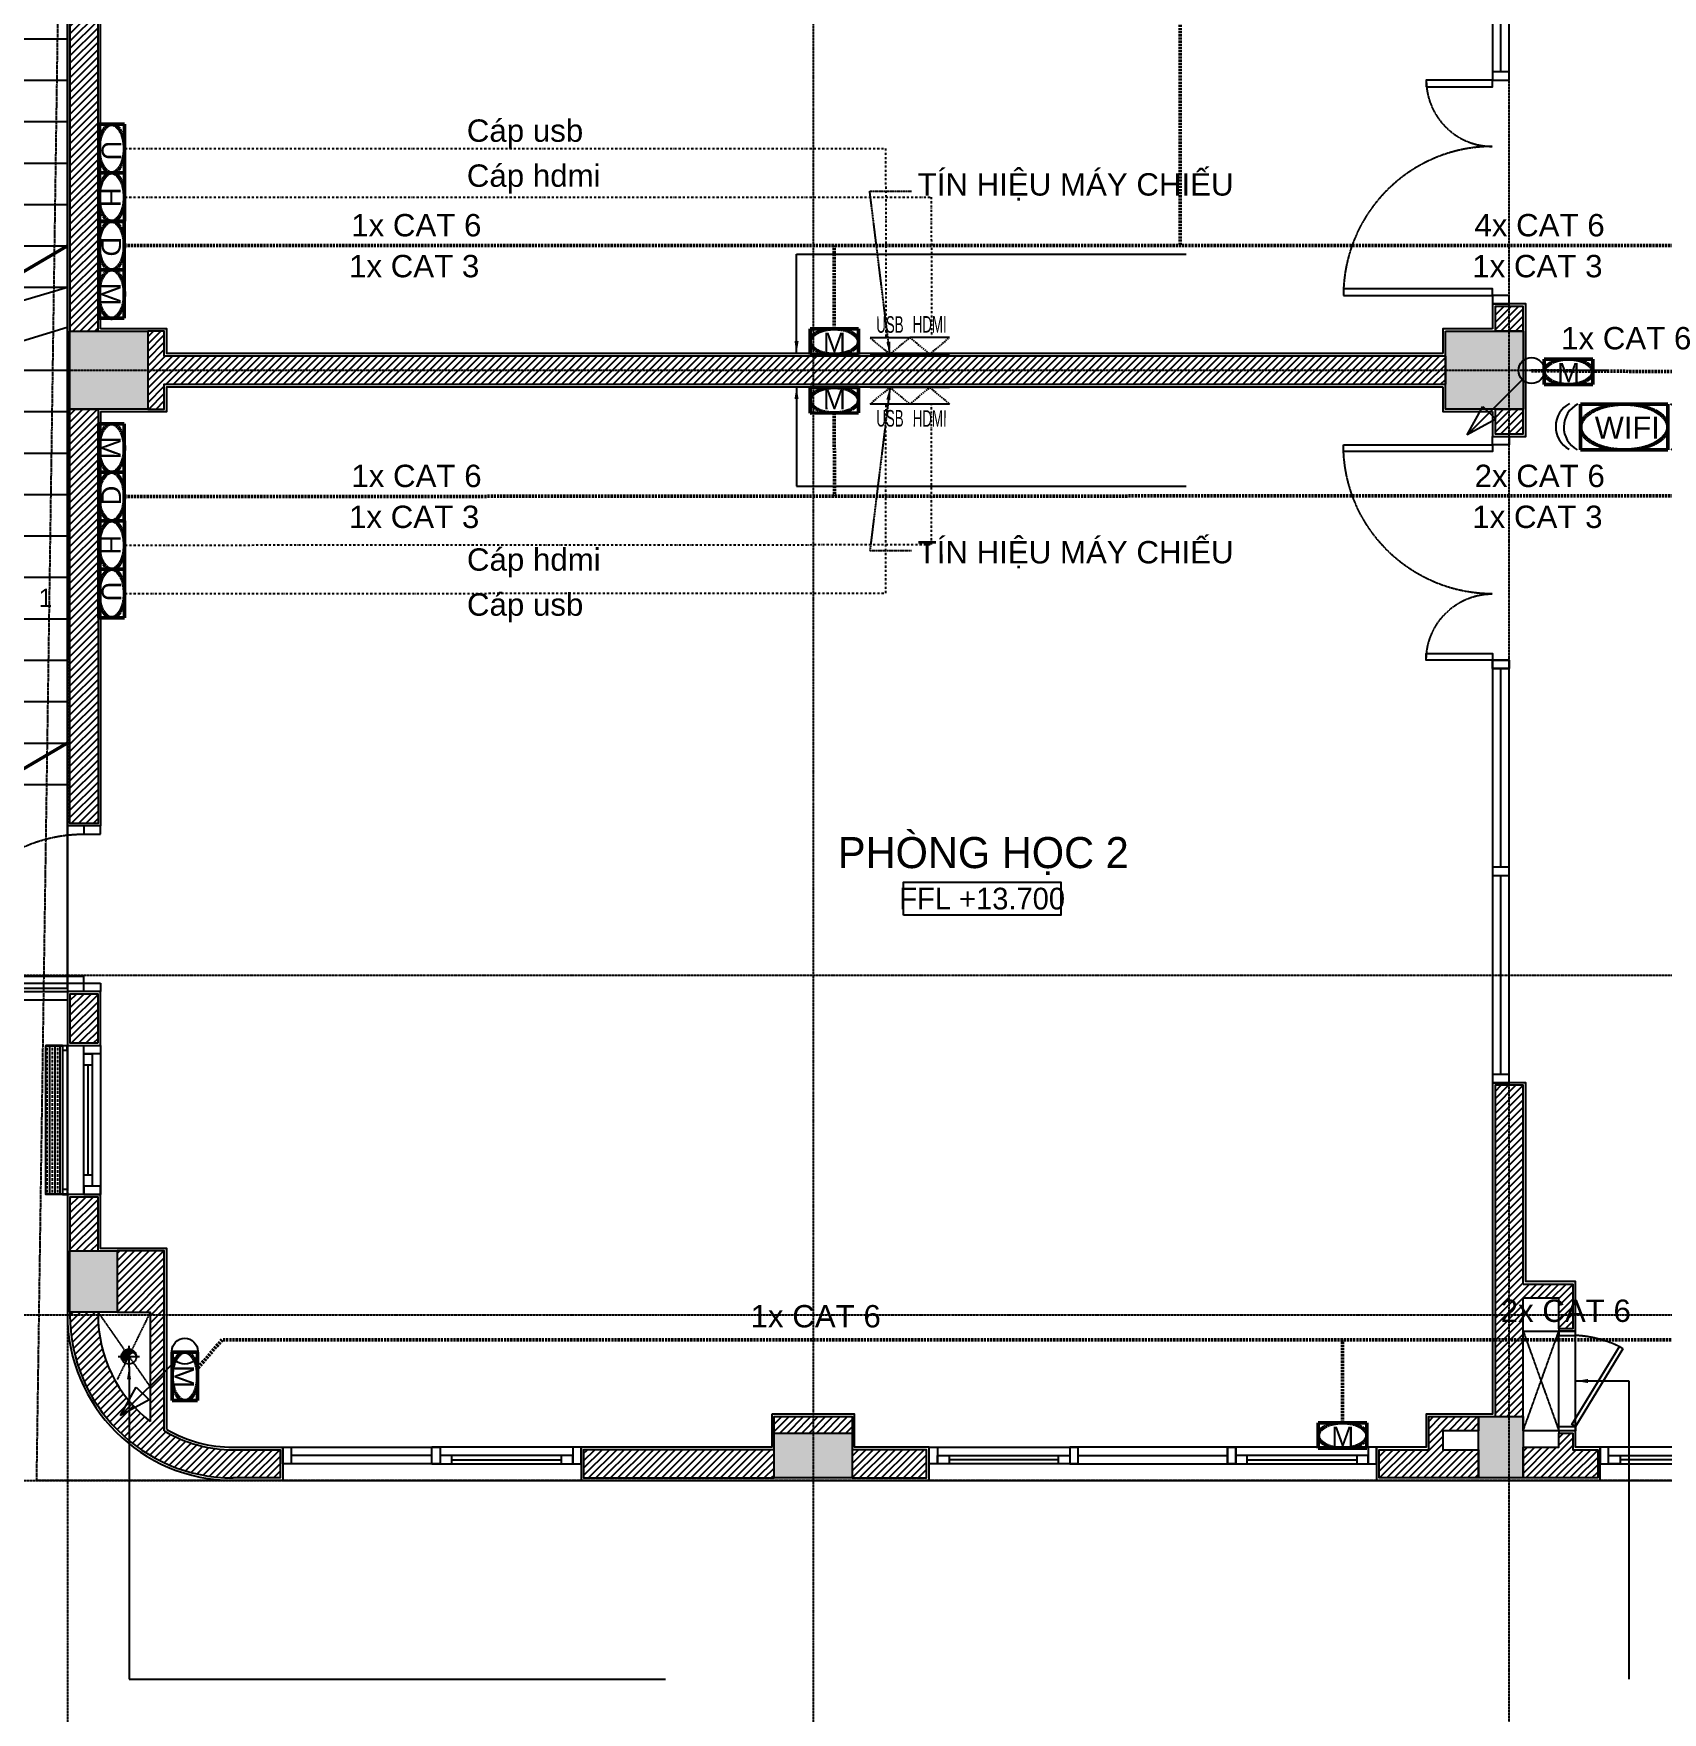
# Model space of a CAD drawing. Header units: inches. Extents: x 1721084 to 1854744, y 225101 to 488646.
# Drawn here: x 1726023 to 1735852, y 236226 to 246357 of the extents above; entities that cross this region are included whole.
import ezdxf
from ezdxf.enums import TextEntityAlignment as Align

# ---------------------------------------------------------------- set-up
doc = ezdxf.new("R2010")
doc.units = ezdxf.units.IN
doc.header["$MEASUREMENT"] = 0
doc.set_wipeout_variables(frame=1)
for name, pattern in [('ACAD_ISO03W100', [30, 12, -18]), ('CENTER2', [1.125, 0.75, -0.125, 0.125, -0.125]), ('DASHDOT', [25.4, 12.7, -6.35, 0, -6.35]), ('DASHED', [19.05, 12.7, -6.35]), ('HIDDEN', [0.375, 0.25, -0.125]), ('X-PL-T5$0$X-GRID-TYPICAL$0$CENTER2', [1.125, 0.75, -0.125, 0.125, -0.125]), ('X-PL-T5$0$X-PL-T5$0$DASHEDX2', [1.5, 1, -0.5]), ('X-PL-T5$0$X-PL-T5$0$HIDDEN2', [0.1875, 0.125, -0.0625]), ('XR-EX-P-03$0$HIDDEN', [9.525, 6.35, -3.175])]:
    doc.linetypes.add(name, pattern=pattern)
for name, color, linetype in [('A-ANNO-DIM 100', 252, 'Continuous'), ('A-CLNG-LTNG', 33, 'HIDDEN'), ('DIEN - DAY DIEN', 2, 'ACAD_ISO03W100'), ('DUCT', 11, 'Continuous'), ('SYMBOL', 1, 'Continuous'), ('X-PL-T5$0$A-XREF', 250, 'Continuous'), ('X-PL-T5$0$X-GRID-TYPICAL$0$A-GRID', 250, 'X-PL-T5$0$X-GRID-TYPICAL$0$CENTER2'), ('X-PL-T5$0$X-PL-T5$0$A-ANNO-RNAM', 250, 'Continuous'), ('X-PL-T5$0$X-PL-T5$0$A-FLOR', 250, 'Continuous'), ('X-PL-T5$0$X-PL-T5$0$A-FLOR-ABOV', 250, 'X-PL-T5$0$X-PL-T5$0$HIDDEN2'), ('X-PL-T5$0$X-PL-T5$0$A-FLOR-DOOR', 250, 'Continuous'), ('X-PL-T5$0$X-PL-T5$0$A-FLOR-DRAN', 250, 'Continuous'), ('X-PL-T5$0$X-PL-T5$0$A-FLOR-HDRL', 250, 'Continuous'), ('X-PL-T5$0$X-PL-T5$0$A-FLOR-PATT', 250, 'Continuous'), ('X-PL-T5$0$X-PL-T5$0$A-FLOR-STRS', 250, 'Continuous'), ('X-PL-T5$0$X-PL-T5$0$A-FLOR-STRS-NOTE', 250, 'Continuous'), ('X-PL-T5$0$X-PL-T5$0$A-FLOR-WALL', 250, 'Continuous'), ('X-PL-T5$0$X-PL-T5$0$A-FLOR-WALL-FNSH', 250, 'Continuous'), ('X-PL-T5$0$X-PL-T5$0$A-FLOR-WALL-PART', 250, 'Continuous'), ('X-PL-T5$0$X-PL-T5$0$A-FLOR-WALL-PATT', 250, 'Continuous'), ('X-PL-T5$0$X-PL-T5$0$A-FLOR-WDW', 250, 'Continuous'), ('X-PL-T5$0$X-PL-T5$0$A-XREF', 250, 'Continuous'), ('X-PL-T5$0$X-PL-T5$0$B- Ranh Lo Gioi', 250, 'X-PL-T5$0$X-PL-T5$0$DASHEDX2'), ('X-PL-T5$0$X-PL-T5$0$I-ANNO-LEVL-PLAN', 250, 'Continuous'), ('X-PL-T5$0$XREF1$0$A-FLOR-COLS-CONC', 6, 'Continuous'), ('X-PL-T5$0$XREF1$0$A-FLOR-PATT', 250, 'Continuous'), ('Xref$0$noi that13-5-2008$0$ID-FURN-ROOM-N', 6, 'Continuous')]:
    doc.layers.add(name, color=color, linetype=linetype)
for name, color, linetype, lineweight in [('TTLL', 252, 'DASHED', 50), ('XR-EX-P-03$0$OAP040__', 4, 'Continuous', 25), ('XR-EX-P-03$0$OAP6444_COM_E', 30, 'Continuous', 25)]:
    doc.layers.add(name, color=color, linetype=linetype, lineweight=lineweight)
doc.styles.add('HDUNGARC', font='vn_vni.shx')
doc.styles.add('X-PL-T5$0$HDUNGARC', font='vn_vni.shx')
doc.styles.add('X-PL-T5$0$X-PL-T5$0$HDUNGARC', font='vn_vni.shx')
doc.styles.add('X-PL-T5$0$X-PL-T5$0$SYMBTEXT', font='VAVON_.TTF')
doc.styles.add('XR-EX-P-03$0$Standard', font='arial.ttf')
doc.styles.add('XR-EX-P-03$0$Vn-Vni', font='vn_vni.shx', dxfattribs={"width": 0.75})
doc.styles.add('Xref$0$noi that13-5-2008$0$Arial', font='arial.ttf')
doc.dimstyles.new('DIM-75', dxfattribs={"dimscale": 75, "dimtxt": 1.8, "dimasz": 1, "dimexe": 1, "dimexo": 1, "dimgap": 0.5, "dimtad": 1, "dimdec": 0, "dimzin": 0, "dimdsep": 46, "dimtxsty": 'HDUNGARC', "dimblk": 'ARCHTICK', "dimcen": 2, "dimdle": 1, "dimclrd": 256, "dimclre": 9, "dimclrt": 3, "dimadec": 0, "dimazin": 0, "dimtfac": 1, "dimtdec": 0, "dimtix": 1, "dimtmove": 2, "dimatfit": 2, "dimfxl": 1, "dimtolj": 1, "dimtzin": 0, "dimarcsym": 2})
doc.dimstyles.new('X-PL-T5$0$DIM-75', dxfattribs={"dimscale": 75, "dimtxt": 2, "dimasz": 1, "dimexe": 1, "dimexo": 1, "dimgap": 0.5, "dimtad": 1, "dimdec": 0, "dimzin": 0, "dimdsep": 46, "dimtxsty": 'X-PL-T5$0$HDUNGARC', "dimblk": 'X-PL-T5$0$_ArchTick', "dimcen": 2, "dimdle": 1, "dimclrd": 256, "dimclre": 9, "dimclrt": 3, "dimadec": 0, "dimazin": 0, "dimtfac": 1, "dimtdec": 0, "dimtix": 1, "dimtmove": 2, "dimatfit": 2, "dimfxl": 1, "dimtolj": 1, "dimtzin": 0, "dimarcsym": 2})

# ---------------------------------------------------------------- blocks, each defined once
blk = doc.blocks.new('X-PL-T5$0$X-PL-T5$0$NM 90')
h = blk.add_hatch()
h.set_pattern_fill('DASH', color=8, scale=400)
h.paths.add_polyline_path([(0, 45, 1), (0, 0)])
h.paths.add_polyline_path([(0, 45), (0, 0), (45, 0, 0.4142136)])
h.paths.add_polyline_path([(45, 0), (0, 0, -1), (0, -45, 0.4142136)])
h = blk.add_hatch()
h.set_pattern_fill('DASH', color=256, scale=400)
h.paths.add_polyline_path([(0, 45, 1), (0, 0)])
h.paths.add_polyline_path([(0, 45), (0, 0), (45, 0, 0.4142136)])
h.paths.add_polyline_path([(45, 0), (0, 0, -1), (0, -45, 0.4142136)])
h = blk.add_hatch()
h.set_pattern_fill('DASH', color=8, scale=400)
h.paths.add_polyline_path([(0, 45, 1), (0, 0)])
h.paths.add_polyline_path([(0, 45), (0, 0), (45, 0, 0.4142136)])
h.paths.add_polyline_path([(45, 0), (0, 0, -1), (0, -45, 0.4142136)])
h = blk.add_hatch(color=8)
h.dxf.hatch_style = 1
h.paths.add_polyline_path([(0, 45, 1), (0, 0)])
h.paths.add_polyline_path([(0, 45), (0, 0), (45, 0, 0.4142136)])
h.paths.add_polyline_path([(45, 0), (0, 0, -1), (0, -45, 0.4142136)])
at = {"color": 8}
for points in [[(65, 0), (-65, 0)], [(0, 65), (0, -65)]]:
    blk.add_lwpolyline(points, dxfattribs=at)
blk.add_circle((0, 0), 45)
for centre, start, end in [((0, 22.5), 90, 270), ((0, -22.5), 270, 90)]:
    blk.add_arc(centre, 22.5, start, end)
blk = doc.blocks.new('X-PL-T5$0$X-GRID-TYPICAL')
at = {"layer": 'X-PL-T5$0$X-GRID-TYPICAL$0$A-GRID', "ltscale": 8}
for p, q in [((0, 14420), (0, -3650)), ((4500, 14420), (4500, -3650)), ((8700, -3650), (8700, 14420)), ((-3600, 5700), (9300, 5700)), ((-3600, 2050), (15600, 2050)), ((-3600, 0), (15600, 0)), ((-3600, -1000), (30944.3, -1000))]:
    blk.add_line(p, q, dxfattribs=at)
blk = doc.blocks.new('*U491')
blk.add_lwpolyline([(0, 0), (-40, 0), (-40, 900), (0, 900)], close=True)
at = {"color": 0}
for points in [[(-900, -100), (-950, -100), (-950, 0), (-900, 0)], [(0, -100), (50, -100), (50, 0), (0, 0)]]:
    blk.add_lwpolyline(points, close=True, dxfattribs=at)
at = {"color": 251, "linetype": 'X-PL-T5$0$X-PL-T5$0$DASHEDX2'}
blk.add_arc((2, -1), 902, 92.6448, 179.963, dxfattribs=at)
blk = doc.blocks.new('X-PL-T5$0$X-PL-T5$0$Class door 1400')
for points in [[(50, 1000), (50, 100), (90, 100), (90, 1000)], [(1310, 500), (1310, 100), (1350, 100), (1350, 500)], [(0, 100), (0, 0), (50, 0), (50, 100)], [(1350, 100), (1350, 0), (1400, 0), (1400, 100)]]:
    blk.add_lwpolyline(points, close=True)
at = {"color": 251, "linetype": 'X-PL-T5$0$X-PL-T5$0$DASHEDX2'}
for centre, radius, start, end in [((50, 100), 900, 0, 90), ((1350, 100), 400, 90, 180)]:
    blk.add_arc(centre, radius, start, end, dxfattribs=at)
blk = doc.blocks.new('*U496')
for points in [[(0, 0), (50, 0), (50, 100), (0, 100)], [(0, 0), (550, 0), (550, 100), (0, 100)], [(500, 0), (550, 0), (550, 100), (500, 100)]]:
    blk.add_lwpolyline(points, close=True)
at = {"color": 8}
blk.add_lwpolyline([(50, 50), (500, 50)], dxfattribs=at)
blk = doc.blocks.new('X-PL-T5$0$X-PL-T5$0$gen dien')
for p, q in [((-100, 0), (-100, 600)), ((0, 600), (-100, 600)), ((-100, 600), (-100, 575)), ((-100, 575), (0, 575)), ((0, 0), (0, 600)), ((0, 575), (0, 600)), ((-100, 0), (-100, 25)), ((-100, 25), (0, 25)), ((0, 0), (-100, 0)), ((0, 25), (0, 0))]:
    blk.add_line(p, q)
blk.add_lwpolyline([(286, 495), (0, 25), (-21, 38), (265, 508), (286, 495)])
at = {"color": 8, "linetype": 'X-PL-T5$0$X-PL-T5$0$DASHEDX2'}
blk.add_arc((-36, -122), 698, 64.4714, 87.0336, dxfattribs=at)
at = {"layer": 'X-PL-T5$0$X-PL-T5$0$A-FLOR-ABOV', "linetype": 'X-PL-T5$0$X-PL-T5$0$DASHEDX2'}
for p, q in [((-315, 600), (-100, 0)), ((-315, 0), (-100, 600)), ((-315, 600), (-100, 600)), ((-315, 0), (-315, 600)), ((-100, 0), (-315, 0))]:
    blk.add_line(p, q, dxfattribs=at)
blk = doc.blocks.new('*U507')
at = {"color": 0, "ltscale": 40}
for p, q in [((-600, 100), (300, 100)), ((300, 0), (-600, 0))]:
    blk.add_line(p, q, dxfattribs=at)
at = {"ltscale": 40}
for p, q in [((180, 75), (-480, 75)), ((-480, 50), (180, 50))]:
    blk.add_line(p, q, dxfattribs=at)
at = {"color": 0, "lineweight": -2}
for points in [[(-600, 100), (-550, 100), (-550, 0), (-600, 0)], [(300, 100), (250, 100), (250, 0), (300, 0)]]:
    blk.add_lwpolyline(points, close=True, dxfattribs=at)
at = {"ltscale": 40}
for points in [[(-550, 50), (-480, 50), (-480, 100), (-550, 100)], [(180, 50), (250, 50), (250, 100), (180, 100)]]:
    blk.add_lwpolyline(points, close=True, dxfattribs=at)
blk = doc.blocks.new('*U517')
at = {"color": 0, "ltscale": 40}
for p, q in [((-600, 100), (300, 100)), ((300, 0), (-600, 0))]:
    blk.add_line(p, q, dxfattribs=at)
at = {"ltscale": 40}
for p, q in [((-480, 50), (180, 50)), ((180, 25), (-480, 25))]:
    blk.add_line(p, q, dxfattribs=at)
at = {"color": 0, "lineweight": -2}
for points in [[(-600, 100), (-550, 100), (-550, 0), (-600, 0)], [(300, 100), (250, 100), (250, 0), (300, 0)]]:
    blk.add_lwpolyline(points, close=True, dxfattribs=at)
at = {"ltscale": 40}
for points in [[(-550, 50), (-480, 50), (-480, 0), (-550, 0)], [(180, 50), (250, 50), (250, 0), (180, 0)]]:
    blk.add_lwpolyline(points, close=True, dxfattribs=at)
blk = doc.blocks.new('*U497')
for points in [[(0, 0), (50, 0), (50, 100), (0, 100)], [(0, 0), (1000, 0), (1000, 100), (0, 100)], [(950, 0), (1000, 0), (1000, 100), (950, 100)]]:
    blk.add_lwpolyline(points, close=True)
at = {"color": 8}
blk.add_lwpolyline([(50, 50), (950, 50)], dxfattribs=at)
blk = doc.blocks.new('X-PL-T5$0$X-PL-T5$0$S3000')
at = {"layer": 'X-PL-T5$0$X-PL-T5$0$A-FLOR-WDW'}
for name, p in [('*U517', (-2100, -100)), ('*U497', (-1850, -100))]:
    blk.add_blockref(name, p, dxfattribs=at)
at = {"layer": 'X-PL-T5$0$X-PL-T5$0$A-FLOR-WDW', "xscale": -1}
blk.add_blockref('*U517', (-600, -100), dxfattribs=at)
blk = doc.blocks.new('X-PL-T5$0$X-PL-T5$0$THANH TH')
at = {"layer": 'X-PL-T5$0$X-PL-T5$0$A-FLOR-HDRL'}
for points in [[(0, -150), (-1870, -150), (-1870, -7750), (0, -7750)], [(0, -200), (-1820, -200), (-1820, -7700), (0, -7700)], [(-900, -6400), (-900, -1500)]]:
    blk.add_lwpolyline(points, dxfattribs=at)
at = {"layer": 'X-PL-T5$0$X-PL-T5$0$A-FLOR-STRS'}
for points in [[(0, -220), (-1800, -220), (-1800, -7680), (0, -7680)], [(0, -7680), (0, -220)], [(-950, -1450), (-1800, -1450)], [(-850, -1450), (-950, -1450), (-950, -6450), (-850, -6450), (-850, -1450)], [(-850, -1450), (0, -1450)], [(-950, -1700), (-1800, -1700)], [(-850, -1700), (0, -1700)], [(-950, -1950), (-1800, -1950)], [(-850, -1950), (0, -1950)], [(-950, -2200), (-1800, -2200)], [(-850, -2200), (0, -2200)], [(-950, -2450), (-1800, -2450)], [(-850, -2450), (0, -2450)], [(-950, -2700), (-1800, -2700)], [(-850, -2700), (0, -2700)], [(-950, -2950), (-1800, -2950)], [(-850, -2950), (0, -2950)], [(-950, -3200), (-1800, -3200)], [(-850, -3200), (0, -3200)], [(-950, -3450), (-1800, -3450)], [(-850, -3450), (0, -3450)], [(-850, -3700), (0, -3450)], [(-950, -3700), (-1800, -3700)], [(-1800, -3950), (-950, -3700)], [(-850, -3950), (-2, -3690)], [(-1800, -4200), (-950, -3950)], [(-850, -3950), (0, -3950)], [(-950, -4200), (-1800, -4200)], [(-850, -4200), (0, -4200)], [(-950, -4450), (-1800, -4450)], [(-850, -4450), (0, -4450)], [(-950, -4700), (-1800, -4700)], [(-850, -4700), (0, -4700)], [(-950, -4950), (-1800, -4950)], [(-850, -4950), (0, -4950)], [(-950, -5200), (-1800, -5200)], [(-850, -5200), (0, -5200)], [(-950, -5450), (-1800, -5450)], [(-850, -5450), (0, -5450)], [(-950, -5700), (-1800, -5700)], [(-850, -5700), (0, -5700)], [(-950, -5950), (-1800, -5950)], [(-850, -5950), (0, -5950)], [(-950, -6200), (-1800, -6200)], [(-850, -6200), (0, -6200)], [(-950, -6450), (-1800, -6450)], [(-850, -6450), (0, -6450)]]:
    blk.add_lwpolyline(points, dxfattribs=at)
at = {"layer": 'X-PL-T5$0$X-PL-T5$0$A-FLOR-STRS-NOTE', "color": 174, "const_width": 45}
for points in [[(-447, -1450, -1), (-403, -1450, -1)], [(-1397, -6450, -1), (-1353, -6450, -1)]]:
    blk.add_lwpolyline(points, format="xyb", close=True, dxfattribs=at)
at = {"layer": 'X-PL-T5$0$X-PL-T5$0$A-FLOR-STRS-NOTE', "color": 174, "ltscale": 400, "const_width": 20}
for points in [[(-1800, -1700), (-1375, -1450), (-950, -1700)], [(-850, -3200), (-425, -3450), (0, -3200)], [(-1800, -4450), (-1375, -4200), (-950, -4450)], [(-850, -6200), (-425, -6450), (0, -6200)]]:
    blk.add_lwpolyline(points, dxfattribs=at)
at = {"layer": 'X-PL-T5$0$X-PL-T5$0$A-FLOR-STRS-NOTE'}
for points in [[(-1375, -1450), (-1375, -3825)], [(-425, -3575), (-425, -1450)], [(-425, -3820), (-425, -6450)], [(-1375, -4075), (-1375, -6450)]]:
    blk.add_lwpolyline(points, dxfattribs=at)
at = {"layer": 'X-PL-T5$0$X-PL-T5$0$A-FLOR-STRS', "color": 250, "linetype": 'X-PL-T5$0$X-PL-T5$0$DASHEDX2', "insert": (-132, -5324), "char_height": 110, "attachment_point": 5, "style": 'X-PL-T5$0$X-PL-T5$0$HDUNGARC'}
blk.add_mtext('1', dxfattribs=at)
blk = doc.blocks.new('X-PL-T5$0$XREF1')
at = {"layer": 'X-PL-T5$0$XREF1$0$A-FLOR-PATT'}
h = blk.add_hatch(dxfattribs=at)
h.set_pattern_fill('!BTCT', color=250, scale=20, pattern_type=2)
h.set_pattern_definition([(50, (0, 0), (143.45204, -12.55043), [15, -165]), (355, (0, 0), (-27.7503, 150.4384), [12, -132]), (100.4514, (11.95, -1.05), (115.7019, 137.8879), [12.74804, -140.2284]), (46.1842, (0, 40), (213.4482, -33.1038), [22.5, -247.5]), (96.6356, (17.79, 37.24), (186.9325, 194.8236), [19.122, -210.3426]), (351.1842, (0, 40), (186.9324, 194.8237), [18, -198]), (21, (20, 30), (119.3814, -80.5238), [15, -165]), (326, (20, 30), (48.6631, 145.03), [12, -132]), (71.4514, (29.95, 23.29), (168.0445, 64.5061), [12.74804, -140.2284]), (37.5, (0, 0), (2.43197, 66.57877), [0, -130.4, 0, -134, 0, -132.5]), (7.5, (0, 0), (52.6139, 78.88234), [0, -76.4, 0, -127.4, 0, -50.5]), (327.5, (-44.6, 0), (106.76449, -4.51097), [0, -50, 0, -156, 0, -207]), (317.5, (-64.6, 0), (116.63723, 20.021), [0, -65, 0, -103.6, 0, -147]), (45, (0, 0), (-60.10408, 60.10408), []), (45, (0, 24.5), (-60.10408, 60.10408), [])])
h.paths.add_polyline_path([(20685, 3915), (20685, 4285), (20415, 4285), (20415, 3915)])
h.paths.add_polyline_path([(19915, 685), (19915, 375), (20685, 375), (20685, 685)])
h.paths.add_polyline_path([(15485, -985), (15485, -715), (14815, -715), (14815, -985)])
h.paths.add_polyline_path([(15385, 4285), (15015, 4285), (15015, 3915), (15385, 3915)])
h.paths.add_polyline_path([(8785, 5465), (8785, 5935), (8315, 5935), (8315, 5465)])
h.paths.add_polyline_path([(300, 385), (15, 385), (15, 15), (300, 15)])
h.paths.add_polyline_path([(4265, -985), (4735, -985), (4735, -715), (4265, -715)])
h.paths.add_polyline_path([(8515, -985), (8785, -985), (8785, -615), (8515, -615)])
h.paths.add_polyline_path([(15, 5465), (485, 5465), (485, 5935), (15, 5935)])
h.paths.add_polyline_path([(285, 11335), (15, 11335), (15, 10965), (285, 10965)])
h.paths.add_polyline_path([(8785, 11337), (8515, 11352), (8515, 10965), (8785, 10965)])
h.paths.add_polyline_path([(4735, 11576), (4265, 11603), (4265, 11315), (4735, 11315)])
h.paths.add_polyline_path([(20685, 10634), (20415, 10650), (20415, 10215), (20685, 10215)])
h.paths.add_polyline_path([(15485, 10941), (15015, 10969), (15015, 10665), (15485, 10665)])
h.paths.add_polyline_path([(25585, 10345), (25415, 10355), (25415, 10060), (25585, 10060)])
at = {"layer": 'X-PL-T5$0$XREF1$0$A-FLOR-COLS-CONC'}
for points in [[(15, 5935), (485, 5935), (485, 5465), (15, 5465)], [(8315, 5935), (8785, 5935), (8785, 5465), (8315, 5465)], [(15, 385), (300, 385), (300, 15), (15, 15)], [(8515, -615), (8785, -615), (8785, -985), (8515, -985)]]:
    blk.add_lwpolyline(points, close=True, dxfattribs=at)
blk.add_lwpolyline([(4735, -715), (4735, -985), (4265, -985), (4265, -715), (4735, -715), (4735, -715)], dxfattribs=at)
blk = doc.blocks.new('X-PL-T5$0$X-PL-T5$0$IDEN-ELEV-PLAN')
blk.add_wipeout([(-6.33, -1.33), (-6.33, 1.33), (6.33, 1.33), (6.33, -1.33)])
blk.add_lwpolyline([(-6.33, -1.33), (-6.33, 1.33), (6.33, 1.33), (6.33, -1.33)], close=True)
at = {"color": 2, "style": 'X-PL-T5$0$X-PL-T5$0$SYMBTEXT'}
blk.add_attdef('EL0.000', text='', height=2, dxfattribs=at).set_placement((0, 0), align=Align.MIDDLE)
blk = doc.blocks.new('X-PL-T5$0$X-PL-T5$0$X-A-PL-GENL-2ND FLOOR$0$pl-louver 1')
at = {"layer": 'X-PL-T5$0$X-PL-T5$0$A-FLOR-WALL-PATT'}
h = blk.add_hatch(dxfattribs=at)
h.set_pattern_fill('BRASS', color=256, scale=5)
h.set_pattern_definition([(0, (0, 0), (0, 31.75), []), (0, (0, 15.875), (0, 31.75), [15.875, -7.9375])])
h.paths.add_polyline_path([(-2, -30), (-898, -30), (-898, -130), (-2, -130)])
for points in [[(-870, -2), (-898, -2), (-898, -30), (-900, -30), (-900, 0), (-870, 0)], [(-30, -2), (-2, -2), (-2, -30), (0, -30), (0, 0), (-30, 0)], [(-898, -130), (-2, -130), (-2, -30), (-898, -30)]]:
    blk.add_lwpolyline(points, close=True)
for points in [[(-900, -30), (-900, -130), (-898, -130), (-898, -30)], [(-30, 0), (-870, 0)], [(-870, -2), (-870, -30)], [(-30, -2), (-30, -30)], [(0, -30), (0, -130), (-2, -130), (-2, -30)]]:
    blk.add_lwpolyline(points)
blk = doc.blocks.new('*U509')
for points in [[(0, 0), (50, 0), (50, 100), (0, 100)], [(0, 0), (950, 0), (950, 100), (0, 100)], [(900, 0), (950, 0), (950, 100), (900, 100)]]:
    blk.add_lwpolyline(points, close=True)
at = {"color": 8}
blk.add_lwpolyline([(50, 50), (900, 50)], dxfattribs=at)
blk = doc.blocks.new('*U518')
for points in [[(0, 0), (50, 0), (50, 100), (0, 100)], [(0, 0), (1300, 0), (1300, 100), (0, 100)], [(1250, 0), (1300, 0), (1300, 100), (1250, 100)]]:
    blk.add_lwpolyline(points, close=True)
at = {"color": 8}
blk.add_lwpolyline([(50, 50), (1250, 50)], dxfattribs=at)
blk = doc.blocks.new('X-PL-T5$0$X-PL-T5')
at = {"layer": 'X-PL-T5$0$X-PL-T5$0$A-FLOR-PATT'}
h = blk.add_hatch(dxfattribs=at)
h.set_pattern_fill('ANSI31', color=250, scale=250)
h.paths.add_polyline_path([(185, 8435), (15, 8435), (15, 5935), (185, 5935)])
h.paths.add_polyline_path([(15, 10665), (185, 10665), (185, 10965), (15, 10965)])
h.paths.add_polyline_path([(185, 9735), (15, 9735), (15, 9465), (185, 9465)])
h = blk.add_hatch(dxfattribs=at)
h.set_pattern_fill('ANSI31', color=250, scale=250)
h.paths.add_polyline_path([(585, 5785), (585, 5935), (485, 5935), (485, 5465), (585, 5465), (585, 5615), (8315, 5615), (8315, 5785)])
h.paths.add_polyline_path([(8615, 6085), (8615, 5935), (8785, 5935), (8785, 6085)])
h.paths.add_polyline_path([(8615, 5465), (8615, 5315), (8785, 5315), (8785, 5465)])
h = blk.add_hatch(dxfattribs=at)
h.set_pattern_fill('ANSI31', color=250, scale=250)
h.paths.add_polyline_path([(185, 5465), (15, 5465), (15, 2965), (185, 2965)])
h.paths.add_polyline_path([(15, 1640), (185, 1640), (185, 1935), (15, 1935)])
h.paths.add_polyline_path([(185, 710), (15, 710), (15, 385), (185, 385)])
h = blk.add_hatch(dxfattribs=at)
h.set_pattern_fill('ANSI31', color=250, scale=250)
h.paths.add_polyline_path([(8785, 1385), (8615, 1385), (8615, -615), (8785, -615), (8785, 100), (9000, 100), (9000, -85), (9085, -85), (9085, 185), (8785, 185)])
h = blk.add_hatch(dxfattribs=at)
h.set_pattern_fill('ANSI31', color=250, scale=250)
h.paths.add_polyline_path([(585, 385), (300, 385), (300, 15), (500, 15), (500, -644, -0.231591), (185, 0), (185, 15), (15, 15), (15, 0, 0.414214), (1000, -985), (1285, -985), (1285, -815), (1000, -815, -0.134364), (585, -701)])
h = blk.add_hatch(dxfattribs=at)
h.set_pattern_fill('ANSI31', color=250, scale=250)
h.paths.add_polyline_path([(4735, -815), (4735, -985), (5185, -985), (5185, -815)])
h.paths.add_polyline_path([(4265, -985), (4265, -815), (3115, -815), (3115, -985)])
h.paths.add_polyline_path([(7915, -815), (7915, -985), (8515, -985), (8515, -815), (8300, -815), (8300, -700), (8515, -700), (8515, -615), (8215, -615), (8215, -815)])
h = blk.add_hatch(dxfattribs=at)
h.set_pattern_fill('ANSI31', color=250, scale=250)
h.paths.add_polyline_path([(4735, -615), (4265, -615), (4265, -715), (4735, -715)])
h = blk.add_hatch(dxfattribs=at)
h.set_pattern_fill('ANSI31', color=250, scale=250)
h.paths.add_polyline_path([(9235, -815), (9085, -815), (9085, -715), (9000, -715), (9000, -800), (8785, -800), (8785, -985), (9235, -985)])
at = {"layer": 'X-PL-T5$0$X-PL-T5$0$A-FLOR'}
for p, q in [((0, 5935), (0, 7450)), ((0, 5465), (0, 3950))]:
    blk.add_line(p, q, dxfattribs=at)
for points in [[(0, 2950), (0, 1950)], [(300, 15), (500, 15)]]:
    blk.add_lwpolyline(points, dxfattribs=at)
at = {"layer": 'X-PL-T5$0$X-PL-T5$0$A-FLOR-ABOV', "ltscale": 10}
for points in [[(185, 15), (500, -436)], [(500, 15), (301, -390)]]:
    blk.add_lwpolyline(points, dxfattribs=at)
at = {"layer": 'X-PL-T5$0$X-PL-T5$0$A-FLOR-WALL'}
for points in [[(185, 8435), (15, 8435), (15, 5935), (185, 5935)], [(15, 5465), (185, 5465), (185, 2965), (15, 2965)], [(185, 1640), (185, 1935), (15, 1935), (15, 1640)], [(4265, -985), (4265, -815), (3115, -815), (3115, -985)], [(4735, -985), (5185, -985), (5185, -815), (4735, -815)]]:
    blk.add_lwpolyline(points, close=True, dxfattribs=at)
for points in [[(8785, 5935), (8785, 6085), (8615, 6085), (8615, 5935)], [(8315, 5785), (585, 5785), (585, 5935), (485, 5935), (485, 5465), (585, 5465), (585, 5615), (8315, 5615)], [(8785, 5935), (8615, 5935)], [(8715, 5935), (8785, 5935)], [(8315, 5785), (8315, 5615)], [(8615, 5465), (8615, 5315), (8785, 5315), (8785, 5465), (8715, 5465)], [(8615, 5465), (8785, 5465)], [(8785, 185), (8785, 1385), (8615, 1385), (8615, -615), (8785, -615)], [(15, 385), (185, 385), (185, 710), (15, 710), (15, 385)], [(585, -701), (585, 385), (300, 385), (300, 15), (500, 15), (500, -644)], [(8785, 185), (9085, 185), (9085, -85), (9000, -85), (9000, 100), (8785, 100)], [(15, 15), (15, 0)], [(185, 15), (185, 0)], [(8785, -615), (8785, 100)], [(4265, -715), (4265, -615), (4735, -615), (4735, -715)], [(8515, -985), (7915, -985), (7915, -815), (8215, -815), (8215, -615), (8515, -615), (8515, -700), (8300, -700), (8300, -815), (8515, -815), (8515, -985)], [(8785, -985), (8785, -800), (9000, -800), (9000, -715), (9085, -715), (9085, -815), (9235, -815), (9235, -985), (8785, -985)], [(1000, -815), (1285, -815), (1285, -985), (1000, -985)]]:
    blk.add_lwpolyline(points, dxfattribs=at)
for radius, start, end in [(985, 180, 270), (815, 180, 232.1572), (815, 239.3893, 270)]:
    blk.add_arc((1000, 0), radius, start, end, dxfattribs=at)
at = {"layer": 'X-PL-T5$0$X-PL-T5$0$A-FLOR-WALL-FNSH'}
for points in [[(200, 5950), (200, 8450), (0, 8450), (0, 5935)], [(8600, 5450), (8600, 5300), (8800, 5300), (8800, 6100), (8600, 6100), (8600, 5950)], [(0, 5935), (0, 5465)], [(8300, 5800), (600, 5800), (600, 5950), (200, 5950)], [(8600, 5950), (8300, 5950), (8300, 5800)], [(200, 5450), (600, 5450), (600, 5600), (8300, 5600)], [(8300, 5600), (8300, 5450), (8600, 5450)], [(200, 5450), (200, 2950), (0, 2950), (0, 5465)], [(9000, -85), (9000, -100), (9100, -100), (9100, 200), (8800, 200), (8800, 1400), (8600, 1400), (8600, -600), (8200, -600), (8200, -800), (7900, -800), (7900, -1000), (9250, -1000), (9250, -800), (9100, -800), (9100, -700), (9000, -700), (9000, -715)], [(600, -693), (600, 400), (200, 400), (200, 725), (0, 725), (0, 0)], [(1000, -800), (1300, -800), (1300, -1000), (1000, -1000)]]:
    blk.add_lwpolyline(points, dxfattribs=at)
for points in [[(0, 1625), (200, 1625), (200, 1950), (0, 1950)], [(4250, -600), (4250, -800), (3100, -800), (3100, -1000), (5200, -1000), (5200, -800), (4750, -800), (4750, -600)]]:
    blk.add_lwpolyline(points, close=True, dxfattribs=at)
for radius, start in [(1000, 180), (800, 240)]:
    blk.add_arc((1000, 0), radius, start, 270, dxfattribs=at)
at = {"layer": 'X-PL-T5$0$X-PL-T5$0$A-FLOR-WALL-PART'}
for points in [[(0, 725), (0, 1625)], [(1300, -1000), (3100, -1000)], [(5200, -1000), (7900, -1000)], [(9250, -1000), (10150, -1000)]]:
    blk.add_lwpolyline(points, dxfattribs=at)
at = {"layer": 'X-PL-T5$0$X-PL-T5$0$B- Ranh Lo Gioi', "color": 4, "linetype": 'X-PL-T5$0$X-PL-T5$0$DASHEDX2', "ltscale": 5}
for p, q in [((0, 11870), (-187, -998)), ((-187, -998), (19507, -998))]:
    blk.add_line(p, q, dxfattribs=at)
blk.add_blockref('X-PL-T5$0$X-GRID-TYPICAL', (0, 0))
at = {"layer": 'X-PL-T5$0$X-PL-T5$0$A-FLOR-DOOR', "rotation": 90}
for name, p in [('*U496', (8700, 7450)), ('X-PL-T5$0$X-PL-T5$0$Class door 1400', (8700, 6100)), ('*U518', (8700, 2650)), ('*U518', (8700, 1400))]:
    blk.add_blockref(name, p, dxfattribs=at)
at = {"layer": 'X-PL-T5$0$X-PL-T5$0$A-FLOR-DOOR', "extrusion": (0, 0, -1), "zscale": -1, "rotation": 270}
blk.add_blockref('X-PL-T5$0$X-PL-T5$0$Class door 1400', (-8700, 5300), dxfattribs=at)
at = {"layer": 'X-PL-T5$0$X-PL-T5$0$A-FLOR-DOOR', "xscale": -1, "rotation": 90}
blk.add_blockref('*U491', (100, 2000), dxfattribs=at)
at = {"layer": 'X-PL-T5$0$X-PL-T5$0$A-FLOR-DOOR'}
blk.add_blockref('X-PL-T5$0$X-PL-T5$0$gen dien', (9100, -700), dxfattribs=at)
at = {"layer": 'X-PL-T5$0$X-PL-T5$0$A-FLOR-DRAN', "rotation": 90}
blk.add_blockref('X-PL-T5$0$X-PL-T5$0$NM 90', (371, -253), dxfattribs=at)
at = {"layer": 'X-PL-T5$0$X-PL-T5$0$A-FLOR-STRS', "color": 3}
blk.add_blockref('X-PL-T5$0$X-PL-T5$0$THANH TH', (0, 9650), dxfattribs=at)
at = {"layer": 'X-PL-T5$0$X-PL-T5$0$A-FLOR-WALL'}
blk.add_blockref('X-PL-T5$0$X-PL-T5$0$S3000', (7900, -800), dxfattribs=at)
at = {"layer": 'X-PL-T5$0$X-PL-T5$0$A-FLOR-WDW', "xscale": -1}
for name, p, rotation in [('X-PL-T5$0$X-PL-T5$0$X-A-PL-GENL-2ND FLOOR$0$pl-louver 1', (0, 1625), 270), ('*U507', (9850, -800), 180)]:
    blk.add_blockref(name, p, dxfattribs=dict(at, rotation=rotation))
at = {"layer": 'X-PL-T5$0$X-PL-T5$0$A-FLOR-WDW', "rotation": 270}
blk.add_blockref('*U517', (100, 1025), dxfattribs=at)
at = {"layer": 'X-PL-T5$0$X-PL-T5$0$A-FLOR-WDW', "xscale": -1}
for name, p in [('*U509', (2250, -900)), ('*U517', (2500, -900))]:
    blk.add_blockref(name, p, dxfattribs=at)
at = {"layer": 'X-PL-T5$0$X-PL-T5$0$A-XREF'}
blk.add_blockref('X-PL-T5$0$XREF1', (0, 0), dxfattribs=at)
at = {"layer": 'X-PL-T5$0$X-PL-T5$0$A-ANNO-RNAM', "insert": (5527, 2768), "char_height": 187.5, "width": 2302.04, "attachment_point": 5, "style": 'X-PL-T5$0$X-PL-T5$0$SYMBTEXT'}
blk.add_mtext('PHOØNG HOÏC 2', dxfattribs=at)
at = {"layer": 'X-PL-T5$0$X-PL-T5$0$I-ANNO-LEVL-PLAN'}
ref = blk.add_blockref('X-PL-T5$0$X-PL-T5$0$IDEN-ELEV-PLAN', (5520, 2511), dxfattribs=dict(at, xscale=75, yscale=75, zscale=75))
ref.add_attrib('EL 000.00', 'FFL +13.700', dxfattribs={"layer": '0', "height": 131.25, "style": 'X-PL-T5$0$X-PL-T5$0$SYMBTEXT'}).set_placement((5520, 2511), align=Align.MIDDLE)
blk = doc.blocks.new('X-PL-T5$0$_ArchTick')
at = {"color": 0, "linetype": 'ByBlock', "const_width": 0.15}
blk.add_lwpolyline([(-0.5, -0.48), (0.5, 0.52)], dxfattribs=at)
blk = doc.blocks.new('O MANG')
at = {"layer": 'TTLL', "color": 2, "linetype": 'ByBlock', "ltscale": 250}
blk.add_lwpolyline([(-192676, 105212), (-192091, 105212), (-192091, 104905), (-192676, 104905)], close=True, dxfattribs=at)
at = {"layer": 'TTLL', "color": 7, "linetype": 'ByBlock', "ltscale": 250}
blk.add_ellipse((-192383, 105059), major_axis=(-293, 0), ratio=0.525838, dxfattribs=at)
at = {"layer": 'Xref$0$noi that13-5-2008$0$ID-FURN-ROOM-N', "insert": (-192611, 104931), "char_height": 236.4, "width": 579.73, "attachment_point": 7, "style": 'Xref$0$noi that13-5-2008$0$Arial'}
blk.add_mtext(' M', dxfattribs=at)
blk = doc.blocks.new('SDGDFSGF')
at = {"layer": 'SYMBOL', "color": 1}
for p, q in [((-192312, 106329), (-191979, 106661)), ((-192312, 106329), (-191979, 106661)), ((-192312, 106329), (-192218, 106501)), ((-192312, 106329), (-192218, 106501)), ((-192218, 106501), (-192139, 106423)), ((-192218, 106501), (-192139, 106423)), ((-192139, 106423), (-192312, 106329)), ((-192139, 106423), (-192312, 106329))]:
    blk.add_line(p, q, dxfattribs=at)
at = {"layer": 'SYMBOL', "color": 1, "linetype": 'Continuous'}
blk.add_circle((-191924, 106717), 78.4, dxfattribs=at)
blk.add_circle((-191924, 106717), 78.4, dxfattribs=at)
blk = doc.blocks.new('_ArchTick')
at = {"color": 0, "linetype": 'ByBlock', "const_width": 0.15}
blk.add_lwpolyline([(-0.5, -0.48), (0.5, 0.52)], dxfattribs=at)
blk = doc.blocks.new('O DIEN THOAI')
at = {"layer": 'TTLL', "color": 2, "linetype": 'ByBlock', "ltscale": 250}
blk.add_lwpolyline([(-192674, 104452), (-192089, 104452), (-192089, 104145), (-192674, 104145)], close=True, dxfattribs=at)
at = {"layer": 'TTLL', "color": 7, "linetype": 'ByBlock', "ltscale": 250}
blk.add_ellipse((-192382, 104299), major_axis=(-293, 0), ratio=0.525838, dxfattribs=at)
at = {"layer": 'Xref$0$noi that13-5-2008$0$ID-FURN-ROOM-N', "insert": (-192581, 104176), "char_height": 236.4, "width": 579.73, "attachment_point": 7, "style": 'Xref$0$noi that13-5-2008$0$Arial'}
blk.add_mtext(' D', dxfattribs=at)
blk = doc.blocks.new('GV')
at = {"layer": 'TTLL', "color": 2, "linetype": 'ByBlock', "ltscale": 250}
for points in [[(1173153, -248726), (1173153, -249019), (1172999, -249019), (1172999, -248726)], [(1173153, -249019), (1173153, -249311), (1172999, -249311), (1172999, -249019)]]:
    blk.add_lwpolyline(points, close=True, dxfattribs=at)
at = {"layer": 'TTLL', "color": 7, "linetype": 'ByBlock', "ltscale": 250}
for centre in [(1173076, -248873), (1173076, -249165)]:
    blk.add_ellipse(centre, major_axis=(0, 146), ratio=0.525838, dxfattribs=at)
at = {"layer": 'TTLL', "xscale": 0.5, "yscale": 0.5, "zscale": 0.5, "rotation": 270}
for name, p in [('O DIEN THOAI', (1120926, -345649)), ('O MANG', (1120546, -345942))]:
    blk.add_blockref(name, p, dxfattribs=at)
at = {"layer": 'Xref$0$noi that13-5-2008$0$ID-FURN-ROOM-N', "char_height": 118, "width": 289.86, "attachment_point": 7, "rotation": 270, "style": 'Xref$0$noi that13-5-2008$0$Arial'}
for s, insert in [('U', (1173014, -248825)), ('H', (1173012, -249107))]:
    blk.add_mtext(s, dxfattribs=dict(at, insert=insert))
blk = doc.blocks.new('XR-EX-P-03$0$TEL')
at = {"linetype": 'XR-EX-P-03$0$HIDDEN'}
for p, q in [((5405.1, 19800.1), (5315.1, 19875.1)), ((5495.1, 19875.1), (5405.1, 19800.1))]:
    blk.add_line(p, q, dxfattribs=at)
at = {"color": 0}
for points in [[(5315.1, 19875.1), (5495.1, 19875.1)], [(5315.1, 19800.1), (5495.1, 19800.1)]]:
    blk.add_lwpolyline(points, dxfattribs=at)
at = {"style": 'XR-EX-P-03$0$Standard', "width": 0.8}
blk.add_attdef('1', text='', height=150, dxfattribs=at).set_placement((5405.1, 19900.1), align=Align.BOTTOM_CENTER)
blk = doc.blocks.new('*U681')
at = {"layer": 'XR-EX-P-03$0$OAP6444_COM_E', "xscale": 1.333333333333333, "yscale": 1.333333333333333, "zscale": 1.333333333333333}
blk.add_blockref('XR-EX-P-03$0$TEL', (-7207, -26400), dxfattribs=at)
at = {"layer": 'XR-EX-P-03$0$OAP040__', "style": 'XR-EX-P-03$0$Vn-Vni', "width": 0.75}
blk.add_attdef('N_1', text='', height=200, dxfattribs=at).set_placement((0, 100), align=Align.BOTTOM_CENTER)
blk = doc.blocks.new('EWWEW')
at = {"layer": 'DUCT', "color": 6, "lineweight": -2}
for centre, start, end in [((1744659, 291523), 117.6322, 240.9148), ((1744708, 291520), 117.6322, 240.9148), ((1745123, 291520), 299.0852, 62.3678), ((1745172, 291523), 299.0852, 62.3678)]:
    blk.add_arc(centre, 157, start, end, dxfattribs=at)
at = {"layer": 'TTLL', "color": 2, "linetype": 'ByBlock', "ltscale": 250}
blk.add_lwpolyline([(1744652, 291659), (1745179, 291659), (1745179, 291382), (1744652, 291382)], close=True, dxfattribs=at)
at = {"layer": 'TTLL', "color": 7, "linetype": 'ByBlock', "ltscale": 250}
blk.add_ellipse((1744916, 291520), major_axis=(-263, 0), ratio=0.525838, dxfattribs=at)
at = {"layer": 'Xref$0$noi that13-5-2008$0$ID-FURN-ROOM-N', "insert": (1744738, 291450), "char_height": 133, "width": 326.1, "attachment_point": 7, "style": 'Xref$0$noi that13-5-2008$0$Arial'}
blk.add_mtext(' WIFI', dxfattribs=at)
blk = doc.blocks.new('X-PL-T5')
at = {"layer": 'X-PL-T5$0$A-XREF'}
blk.add_blockref('X-PL-T5$0$X-PL-T5', (0, 0), dxfattribs=at)
for points in [[(4400, 5800), (4400, 6400), (6752, 6400)], [(4400, 5600), (4400, 5000), (6752, 5000)], [(372, -315), (372, -2200), (3609, -2200)], [(9100, -400), (9423, -400), (9423, -2200)]]:
    blk.add_leader(points, dimstyle='X-PL-T5$0$DIM-75', override={"dimgap": 0.5, "dimtad": 0}, dxfattribs=at)
blk = doc.blocks.new('M1')
at = {"layer": 'TTLL', "color": 4}
for p, q in [((1173153, -305641), (1182771, -305641)), ((1177436, -306144), (1177436, -305641)), ((1177436, -306652), (1177437, -307154)), ((1173153, -307156), (1182772, -307151)), ((1173742, -312244), (1173594, -312418)), ((1182771, -312244), (1173742, -312244)), ((1180503, -312745), (1180503, -312244))]:
    blk.add_line(p, q, dxfattribs=at)
for points in [[(1173571, -300747), (1179524, -301168), (1179524, -300976), (1179524, -305641)], [(1181643, -306397), (1182771, -306404)]]:
    blk.add_lwpolyline(points, dxfattribs=at)
at = {"layer": 'TTLL', "color": 2, "linetype": 'ByBlock', "ltscale": 250}
for points in [[(1177290, -306144), (1177582, -306144), (1177582, -306298), (1177290, -306298)], [(1177290, -306652), (1177583, -306651), (1177582, -306498), (1177290, -306498)]]:
    blk.add_lwpolyline(points, close=True, dxfattribs=at)
at = {"layer": 'TTLL', "color": 7, "linetype": 'ByBlock', "ltscale": 250}
blk.add_ellipse((1177436, -306221), major_axis=(-146, 0), ratio=0.525838, dxfattribs=at)
at = {"layer": 'TTLL', "color": 7, "linetype": 'ByBlock', "ltscale": 250, "extrusion": (0, 0, -1)}
blk.add_ellipse((1177436, -306575), major_axis=(-146, 0), ratio=0.525838, dxfattribs=at)
at = {"layer": 'DIEN - DAY DIEN', "linetype": 'DASHDOT'}
blk.add_blockref('GV', (0, -56184), dxfattribs=at)
at = {"layer": 'DIEN - DAY DIEN', "linetype": 'DASHDOT', "xscale": -1, "rotation": 180}
blk.add_blockref('GV', (0, -556614), dxfattribs=at)
at = {"layer": 'TTLL'}
for p in [(1373567, -413113), (1365441, -419031)]:
    blk.add_blockref('SDGDFSGF', p, dxfattribs=at)
at = {"layer": 'TTLL', "xscale": 0.5, "yscale": 0.5, "zscale": 0.5}
for p in [(1278058, -358933), (1276695, -365352)]:
    blk.add_blockref('O MANG', p, dxfattribs=at)
at = {"layer": 'TTLL', "xscale": 0.5, "yscale": 0.5, "zscale": 0.5, "rotation": 270}
blk.add_blockref('O MANG', (1120988, -408657), dxfattribs=at)
at = {"layer": 'Xref$0$noi that13-5-2008$0$ID-FURN-ROOM-N'}
ref = blk.add_blockref('*U681', (1177772, -306298), dxfattribs=dict(at, xscale=-1, rotation=0.1244862860085938))
ref.add_attrib('N_1', 'USB', dxfattribs={"layer": 'XR-EX-P-03$0$OAP040__', "height": 100, "rotation": 0.1245, "style": 'XR-EX-P-03$0$Vn-Vni', "width": 0.6}).set_placement((1177772, -306198), align=Align.BOTTOM_CENTER)
ref = blk.add_blockref('*U681', (1178012, -306297), dxfattribs=dict(at, xscale=-1, rotation=0.1244862860085938))
ref.add_attrib('N_1', 'HDMI', dxfattribs={"layer": 'XR-EX-P-03$0$OAP040__', "height": 100, "rotation": 0.1245, "style": 'XR-EX-P-03$0$Vn-Vni', "width": 0.6}).set_placement((1178012, -306197), align=Align.BOTTOM_CENTER)
ref = blk.add_blockref('*U681', (1177772, -306498), dxfattribs=dict(at, rotation=179.9094138016755))
ref.add_attrib('N_1', 'USB', dxfattribs={"layer": 'XR-EX-P-03$0$OAP040__', "height": 100, "rotation": 359.9094, "style": 'XR-EX-P-03$0$Vn-Vni', "width": 0.6}).set_placement((1177772, -306764), align=Align.BOTTOM_CENTER)
ref = blk.add_blockref('*U681', (1178012, -306498), dxfattribs=dict(at, rotation=179.9094138016755))
ref.add_attrib('N_1', 'HDMI', dxfattribs={"layer": 'XR-EX-P-03$0$OAP040__', "height": 100, "rotation": 359.9094, "style": 'XR-EX-P-03$0$Vn-Vni', "width": 0.6}).set_placement((1178012, -306765), align=Align.BOTTOM_CENTER)
at = {"layer": 'A-ANNO-DIM 100', "color": 3, "char_height": 135, "attachment_point": 1, "style": 'HDUNGARC'}
for s, insert in [('\\A1;{\\fArial|b0|i0|c0|p34;TÍN HIỆU MÁY CHIẾU}', (1177939, -305205)), ('\\A1;{\\fArial|b0|i0|c0|p34;1x CAT 6}', (1174521, -305451)), ('\\A1;{\\fArial|b0|i0|c0|p34;4x CAT 6}', (1181299, -305451)), ('\\A1;{\\fArial|b0|i0|c0|p34;1x CAT 3}', (1174508, -305698)), ('\\A1;{\\fArial|b0|i0|c0|p34;1x CAT 3}', (1181286, -305698)), ('\\A1;{\\fArial|b0|i0|c0|p34;1x CAT 6}', (1181822, -306133)), ('\\A1;{\\fArial|b0|i0|c0|p34;1x CAT 6}', (1174522, -306964)), ('\\A1;{\\fArial|b0|i0|c0|p34;2x CAT 6}', (1181300, -306964)), ('\\A1;{\\fArial|b0|i0|c0|p34;1x CAT 3}', (1174508, -307211)), ('\\A1;{\\fArial|b0|i0|c0|p34;1x CAT 3}', (1181286, -307211)), ('\\A1;{\\fArial|b0|i0|c0|p34;1x CAT 6}', (1176931, -312035)), ('\\A1;{\\fArial|b0|i0|c0|p34;2x CAT 6}', (1181457, -312002))]:
    blk.add_mtext(s, dxfattribs=dict(at, insert=insert))
at = {"layer": 'A-ANNO-DIM 100', "color": 3, "insert": (1177939, -307590), "char_height": 135, "attachment_point": 7, "rotation": 0.0308, "style": 'HDUNGARC'}
blk.add_mtext('\\A1;{\\fArial|b0|i0|c0|p34;TÍN HIỆU MÁY CHIẾU}', dxfattribs=at)
at = {"layer": 'Xref$0$noi that13-5-2008$0$ID-FURN-ROOM-N', "insert": (1177322, -306285), "char_height": 118.2, "width": 289.86, "attachment_point": 7, "style": 'Xref$0$noi that13-5-2008$0$Arial'}
blk.add_mtext(' M', dxfattribs=at)
at = {"layer": 'Xref$0$noi that13-5-2008$0$ID-FURN-ROOM-N', "insert": (1177322, -306511), "char_height": 118.2, "width": 289.86, "attachment_point": 1, "rotation": 0.0339, "style": 'Xref$0$noi that13-5-2008$0$Arial'}
blk.add_mtext(' M', dxfattribs=at)
at = {"layer": 'A-CLNG-LTNG', "linetype": 'CENTER2'}
for points in [[(1177772, -306298), (1177650, -305313), (1177902, -305313)], [(1177772, -306498), (1177651, -307482), (1177903, -307482)]]:
    blk.add_leader(points, dimstyle='DIM-75', override={"dimgap": 0.5, "dimtad": 0}, dxfattribs=at)

msp = doc.modelspace()

# ---------------------------------------------------------------- block references
msp.add_blockref('X-PL-T5', (1726226.7, 238626.4))

# ---------------------------------------------------------------- next in the draw order: linework, layer by layer
at = {"layer": 'DUCT', "linetype": 'DASHDOT'}
for points in [[(1726574.6, 245663.6), (1731164, 245663.6), (1731166.5, 244522.3)], [(1726574.6, 245371), (1731439.5, 245371), (1731441.3, 244522.9)], [(1726575.2, 243270.8), (1731440.1, 243273.7), (1731441.5, 244121.9)], [(1726575.3, 242978.3), (1731164.8, 242981), (1731166.6, 244122.3)]]:
    msp.add_lwpolyline(points, dxfattribs=at)

# ---------------------------------------------------------------- next in the draw order: block references
at = {"layer": 'DIEN - DAY DIEN', "linetype": 'DASHDOT'}
msp.add_blockref('M1', (553418.3, 550719.8), dxfattribs=at)
at = {"layer": 'DUCT', "linetype": 'DASHDOT'}
msp.add_blockref('EWWEW', (-9294.5, -47537), dxfattribs=at)

# ---------------------------------------------------------------- next in the draw order: texts
at = {"layer": 'A-ANNO-DIM 100', "color": 3, "char_height": 135, "style": 'HDUNGARC'}
for s, insert, attachment_point, rotation in [('\\A1;{\\fArial|b0|i0|c0|p34;Cáp usb}', (1728637, 245663.6), 7, 0.03082), ('\\A1;{\\fArial|b0|i0|c0|p34;Cáp hdmi}', (1728637.1, 245392), 7, 0.03082), ('\\A1;{\\fArial|b0|i0|c0|p34;Cáp hdmi}', (1728637.7, 243251.1), 1, 0.00308), ('\\A1;{\\fArial|b0|i0|c0|p34;Cáp usb}', (1728637.8, 242979.5), 1, 0.00308)]:
    msp.add_mtext(s, dxfattribs=dict(at, insert=insert, attachment_point=attachment_point, rotation=rotation))

doc.saveas('drawing.dxf')
